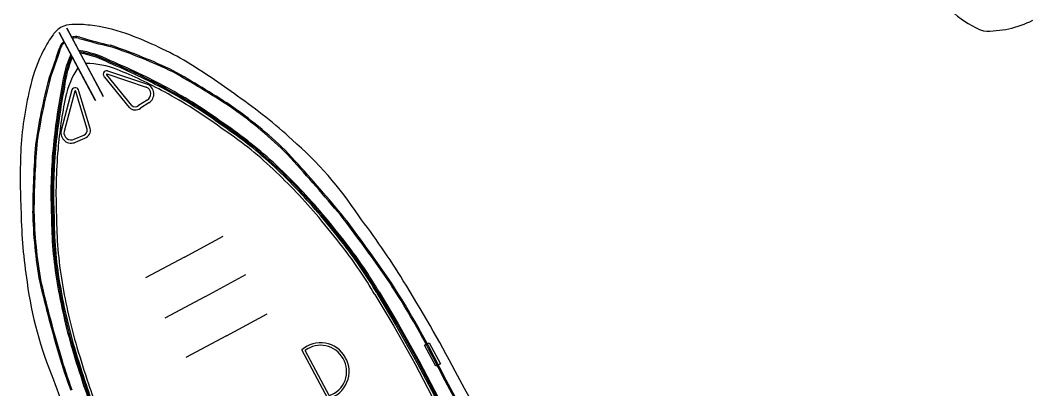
# Model space of a CAD drawing. Header units: metres. Extents: x 267365 to 277461, y 2088854 to 2108025.
# Drawn here: x 270966.6 to 271028.5, y 2092013.3 to 2092035.9 of the extents above; entities that cross this region are included whole.
import ezdxf

# ---------------------------------------------------------------- set-up
doc = ezdxf.new("R2010")
doc.units = ezdxf.units.M

msp = doc.modelspace()

# ---------------------------------------------------------------- linework, layer by layer
at = {"color": 30}
for p, q in [((270969.414, 2092035.431), (270971.648, 2092031.265)), ((270971.631, 2092031.298), (270969.414, 2092035.431)), ((270969.414, 2092035.431), (270971.648, 2092031.265)), ((270971.631, 2092031.298), (270969.414, 2092035.431)), ((270971.157, 2092031.044), (270968.94, 2092035.177)), ((270968.94, 2092035.177), (270971.174, 2092031.011)), ((270971.157, 2092031.044), (270968.94, 2092035.177)), ((270968.94, 2092035.177), (270971.174, 2092031.011)), ((270971.9, 2092032.832), (270974.347, 2092032.011)), ((270971.9, 2092032.832), (270974.347, 2092032.011)), ((270973.244, 2092030.591), (270971.732, 2092032.439)), ((270973.244, 2092030.591), (270971.732, 2092032.439)), ((270973.387, 2092030.72), (270971.858, 2092032.587)), ((270973.387, 2092030.72), (270971.858, 2092032.587)), ((270971.86, 2092032.643), (270974.28, 2092031.831)), ((270971.86, 2092032.643), (270974.28, 2092031.831)), ((270969.729, 2092031.668), (270969.059, 2092029.176)), ((270969.729, 2092031.668), (270969.059, 2092029.176)), ((270969.909, 2092031.597), (270969.246, 2092029.132)), ((270969.909, 2092031.597), (270969.246, 2092029.132)), ((270970.666, 2092029.261), (270969.957, 2092031.568)), ((270970.666, 2092029.261), (270969.957, 2092031.568)), ((270970.852, 2092029.309), (270970.15, 2092031.591)), ((270970.852, 2092029.309), (270970.15, 2092031.591)), ((270974.338, 2092031.04), (270973.805, 2092030.702)), ((270974.338, 2092031.04), (270973.805, 2092030.702)), ((270974.439, 2092030.877), (270973.917, 2092030.546)), ((270974.439, 2092030.877), (270973.917, 2092030.546)), ((270969.873, 2092028.646), (270970.449, 2092028.903)), ((270969.873, 2092028.646), (270970.449, 2092028.903)), ((270969.953, 2092028.472), (270970.518, 2092028.723)), ((270969.953, 2092028.472), (270970.518, 2092028.723)), ((270976.607, 2092021.448), (270978.98, 2092022.721)), ((270976.607, 2092021.448), (270978.98, 2092022.721)), ((270976.607, 2092021.448), (270978.98, 2092022.721)), ((270976.607, 2092021.448), (270974.233, 2092020.176)), ((270976.607, 2092021.448), (270974.233, 2092020.176)), ((270976.607, 2092021.448), (270974.233, 2092020.176)), ((270977.895, 2092019.045), (270980.372, 2092020.373)), ((270977.895, 2092019.045), (270980.372, 2092020.373)), ((270977.895, 2092019.045), (270980.372, 2092020.373)), ((270988.265, 2092019.157), (270989.429, 2092017.215)), ((270988.265, 2092019.157), (270989.429, 2092017.215)), ((270988.397, 2092019.236), (270989.561, 2092017.293)), ((270988.397, 2092019.236), (270989.561, 2092017.293)), ((270988.463, 2092019.275), (270989.628, 2092017.331)), ((270988.463, 2092019.275), (270989.628, 2092017.331)), ((270988.529, 2092019.315), (270989.694, 2092017.37)), ((270988.529, 2092019.315), (270989.694, 2092017.37)), ((270977.895, 2092019.045), (270975.418, 2092017.717)), ((270977.895, 2092019.045), (270975.418, 2092017.717)), ((270977.895, 2092019.045), (270975.418, 2092017.717)), ((270979.184, 2092016.641), (270981.668, 2092017.973)), ((270979.184, 2092016.641), (270981.668, 2092017.973)), ((270979.184, 2092016.641), (270981.668, 2092017.973)), ((270989.561, 2092017.293), (270990.846, 2092015.011)), ((270989.561, 2092017.293), (270990.846, 2092015.011)), ((270989.628, 2092017.331), (270990.913, 2092015.047)), ((270989.628, 2092017.331), (270990.913, 2092015.047)), ((270989.694, 2092017.37), (270990.981, 2092015.084)), ((270989.694, 2092017.37), (270990.981, 2092015.084)), ((270979.184, 2092016.641), (270976.7, 2092015.309)), ((270979.184, 2092016.641), (270976.7, 2092015.309)), ((270979.184, 2092016.641), (270976.7, 2092015.309)), ((270989.429, 2092017.215), (270990.711, 2092014.937)), ((270989.429, 2092017.215), (270990.711, 2092014.937)), ((270991.31, 2092016.064), (270991.408, 2092016.117)), ((270991.31, 2092016.064), (270991.408, 2092016.117)), ((270992.001, 2092014.775), (270991.31, 2092016.064)), ((270992.001, 2092014.775), (270991.31, 2092016.064)), ((270991.476, 2092016.153), (270991.593, 2092016.216)), ((270991.476, 2092016.153), (270991.593, 2092016.216)), ((270991.593, 2092016.216), (270992.284, 2092014.927)), ((270991.593, 2092016.216), (270992.284, 2092014.927)), ((270985.4, 2092012.796), (270983.804, 2092015.772)), ((270985.4, 2092012.796), (270983.804, 2092015.772)), ((270985.477, 2092012.978), (270983.999, 2092015.734)), ((270985.477, 2092012.978), (270983.999, 2092015.734)), ((270990.711, 2092014.937), (270992.704, 2092011.163)), ((270990.711, 2092014.937), (270992.704, 2092011.163)), ((270990.846, 2092015.011), (270992.84, 2092011.235)), ((270990.846, 2092015.011), (270992.84, 2092011.235)), ((270990.913, 2092015.047), (270992.908, 2092011.271)), ((270990.913, 2092015.047), (270992.908, 2092011.271)), ((270990.981, 2092015.084), (270992.975, 2092011.307)), ((270990.981, 2092015.084), (270992.975, 2092011.307)), ((270992.09, 2092014.823), (270992.001, 2092014.775)), ((270992.09, 2092014.823), (270992.001, 2092014.775)), ((270992.284, 2092014.927), (270992.157, 2092014.859)), ((270992.284, 2092014.927), (270992.157, 2092014.859))]:
    msp.add_line(p, q, dxfattribs=at)
for centre, radius, start, end in [((271027.703, 2092040.968), 6.103, 209.84048, 249.07798), ((271027.703, 2092040.968), 6.103, 209.84048, 249.07798), ((271025.758, 2092041.457), 6.195, 267.83921, 296.64167), ((271025.758, 2092041.457), 6.195, 267.83921, 296.64167), ((270969.918, 2092034.106), 1.635, 121.25149, 145.20111), ((270969.918, 2092034.106), 1.635, 121.25149, 145.20111), ((270969.765, 2092034.024), 1.635, 91.19916, 115.14878), ((270969.765, 2092034.024), 1.635, 91.19916, 115.14878), ((270970.054, 2092029.647), 6.02, 82.46022, 93.07856), ((270970.054, 2092029.647), 6.02, 82.46022, 93.07856), ((270969.799, 2092026.182), 9.491, 70.05418, 83.67781), ((270969.799, 2092026.182), 9.491, 70.05418, 83.67781), ((270973.404, 2092031.444), 6.02, 143.32171, 153.94005), ((270973.404, 2092031.444), 6.02, 143.32171, 153.94005), ((270970.078, 2092033.696), 1.258, 132.13932, 138.65591), ((270970.078, 2092033.696), 1.258, 132.13932, 138.65591), ((270970.018, 2092033.664), 1.258, 97.74435, 104.26094), ((270970.018, 2092033.664), 1.258, 97.74435, 104.26094), ((270970.018, 2092033.664), 1.181, 97.63488, 103.33557), ((270970.018, 2092033.664), 1.181, 97.63488, 103.33557), ((270969.979, 2092034.24), 0.683, 70.89215, 101.058), ((270969.979, 2092034.24), 0.683, 70.89215, 101.058), ((270969.979, 2092034.24), 0.606, 70.72669, 101.26345), ((270969.979, 2092034.24), 0.606, 70.72669, 101.26345), ((270979.229, 2092065.554), 32.046, 253.5965, 257.08768), ((270979.229, 2092065.554), 32.046, 253.5965, 257.08768), ((270979.229, 2092065.554), 31.969, 253.59985, 257.09456), ((270979.229, 2092065.554), 31.969, 253.59985, 257.09456), ((270965.363, 2092013.698), 22.74, 60.46061, 70.28005), ((270965.363, 2092013.698), 22.74, 60.46061, 70.28005), ((270976.431, 2092029.739), 9.491, 152.72246, 166.34608), ((270976.431, 2092029.739), 9.491, 152.72246, 166.34608), ((270938.419, 2092043.671), 31.969, 339.30571, 342.80041), ((270938.419, 2092043.671), 31.969, 339.30571, 342.80041), ((270938.419, 2092043.671), 32.046, 339.31259, 342.80377), ((270938.419, 2092043.671), 32.046, 339.31259, 342.80377), ((270969.62, 2092034.047), 0.683, 135.34226, 165.50812), ((270969.62, 2092034.047), 0.683, 135.34226, 165.50812), ((270969.62, 2092034.047), 0.606, 135.13681, 165.67357), ((270969.62, 2092034.047), 0.606, 135.13681, 165.67357), ((270970.078, 2092033.696), 1.181, 133.0647, 138.76539), ((270970.078, 2092033.696), 1.181, 133.0647, 138.76539), ((270969.138, 2092027.708), 6.452, 62.83226, 81.09084), ((270969.138, 2092027.708), 6.452, 62.83226, 81.09084), ((270969.138, 2092027.708), 6.375, 62.80511, 80.56725), ((270969.138, 2092027.708), 6.375, 62.80511, 80.56725), ((270960.939, 2092001.337), 34.808, 64.55044, 71.35354), ((270960.939, 2092001.337), 34.808, 64.55044, 71.35354), ((270960.939, 2092001.337), 34.885, 64.54623, 71.35986), ((270960.939, 2092001.337), 34.885, 64.54623, 71.35986), ((270975.526, 2092031.133), 6.452, 155.30943, 173.56801), ((270975.526, 2092031.133), 6.452, 155.30943, 173.56801), ((270975.526, 2092031.133), 6.375, 155.83302, 173.59516), ((270975.526, 2092031.133), 6.375, 155.83302, 173.59516), ((270975.526, 2092031.133), 6.298, 156.37322, 173.62281), ((270975.526, 2092031.133), 6.298, 156.37322, 173.62281), ((270969.138, 2092027.708), 6.298, 62.77746, 80.02705), ((270969.138, 2092027.708), 6.298, 62.77746, 80.02705), ((270956.797, 2091996.808), 39.624, 61.83132, 67.35618), ((270956.797, 2091996.808), 39.624, 61.83132, 67.35618), ((270956.797, 2091996.808), 39.701, 61.83125, 67.35179), ((270956.797, 2091996.808), 39.701, 61.83125, 67.35179), ((270953.184, 2091994.942), 45.082, 53.70352, 58.74505), ((270953.184, 2091994.942), 45.082, 53.70352, 58.74505), ((270974.572, 2092030.059), 5.367, 146.49881, 167.60083), ((270974.572, 2092030.059), 5.367, 146.49881, 167.60083), ((270970.561, 2092027.908), 5.367, 68.79943, 89.90146), ((270970.561, 2092027.908), 5.367, 68.79943, 89.90146), ((270971.864, 2092032.615), 0.22, 80.39723, 233.14367), ((270971.864, 2092032.615), 0.22, 80.39723, 233.14367), ((270956.797, 2091996.808), 39.547, 61.83144, 67.36061), ((270956.797, 2091996.808), 39.547, 61.83144, 67.36061), ((270962.028, 2092007.172), 27.79, 61.2533, 67.85857), ((270962.028, 2092007.172), 27.79, 61.2533, 67.85857), ((270946.207, 2091979.795), 60.726, 56.89969, 60.73003), ((270946.207, 2091979.795), 60.726, 56.89969, 60.73003), ((270946.207, 2091979.795), 60.802, 56.8987, 60.73244), ((270946.207, 2091979.795), 60.802, 56.8987, 60.73244), ((271002.028, 2092023.369), 34.885, 165.04041, 171.85404), ((271002.028, 2092023.369), 34.885, 165.04041, 171.85404), ((271002.028, 2092023.369), 34.808, 165.04673, 171.84983), ((271002.028, 2092023.369), 34.808, 165.04673, 171.84983), ((270971.864, 2092032.615), 0.0285, 96.51397, 258.45497), ((270971.864, 2092032.615), 0.0285, 96.51397, 258.45497), ((270989.284, 2092026.524), 22.74, 166.12022, 175.93966), ((270989.284, 2092026.524), 22.74, 166.12022, 175.93966), ((271008.092, 2092024.313), 39.701, 169.04848, 174.56902), ((271008.092, 2092024.313), 39.701, 169.04848, 174.56902), ((271008.092, 2092024.313), 39.624, 169.04409, 174.56895), ((271008.092, 2092024.313), 39.624, 169.04409, 174.56895), ((271008.092, 2092024.313), 39.547, 169.03966, 174.56882), ((271008.092, 2092024.313), 39.547, 169.03966, 174.56882), ((270969.93, 2092031.578), 0.22, 3.2566, 156.00304), ((270969.93, 2092031.578), 0.22, 3.2566, 156.00304), ((270969.93, 2092031.578), 0.0285, 337.9453, 139.8863), ((270969.93, 2092031.578), 0.0285, 337.9453, 139.8863), ((270974.108, 2092031.421), 0.445, 301.10893, 67.22987), ((270974.108, 2092031.421), 0.445, 301.10893, 67.22987), ((270974.108, 2092031.421), 0.637, 301.31231, 67.92165), ((270974.108, 2092031.421), 0.637, 301.31231, 67.92165), ((270961.738, 2092006.133), 28.842, 53.6288, 61.7411), ((270961.738, 2092006.133), 28.842, 53.6288, 61.7411), ((270961.738, 2092006.133), 28.995, 53.63641, 61.74139), ((270961.738, 2092006.133), 28.995, 53.63641, 61.74139), ((270961.738, 2092006.133), 29.072, 53.64018, 61.74146), ((270961.738, 2092006.133), 29.072, 53.64018, 61.74146), ((270961.738, 2092006.133), 29.149, 53.64393, 61.74161), ((270961.738, 2092006.133), 29.149, 53.64393, 61.74161), ((270996.566, 2092025.691), 27.79, 168.5417, 175.14697), ((270996.566, 2092025.691), 27.79, 168.5417, 175.14697), ((270961.962, 2092005.38), 31.486, 47.55716, 55.33459), ((270961.962, 2092005.38), 31.486, 47.55716, 55.33459), ((270973.606, 2092030.944), 0.505, 224.33464, 308.00621), ((270973.606, 2092030.944), 0.505, 224.33464, 308.00621), ((270973.606, 2092030.944), 0.314, 225.69217, 309.53329), ((270973.606, 2092030.944), 0.314, 225.69217, 309.53329), ((270964.024, 2092008.476), 26.979, 46.11668, 55.33352), ((270964.024, 2092008.476), 26.979, 46.11668, 55.33352), ((270964.024, 2092008.476), 27.056, 46.11234, 55.33574), ((270964.024, 2092008.476), 27.056, 46.11234, 55.33574), ((270969.683, 2092029.049), 0.637, 168.47862, 295.08796), ((270969.683, 2092029.049), 0.637, 168.47862, 295.08796), ((270969.683, 2092029.049), 0.445, 169.1704, 295.29134), ((270969.683, 2092029.049), 0.445, 169.1704, 295.29134), ((270970.358, 2092029.203), 0.314, 286.86697, 10.7081), ((270970.358, 2092029.203), 0.314, 286.86697, 10.7081), ((270970.358, 2092029.203), 0.505, 288.39405, 12.06563), ((270970.358, 2092029.203), 0.505, 288.39405, 12.06563), ((270965.717, 2092009.525), 23.78, 46.66404, 56.50348), ((270965.717, 2092009.525), 23.78, 46.66404, 56.50348), ((270965.717, 2092009.525), 23.934, 46.66454, 56.49426), ((270965.717, 2092009.525), 23.934, 46.66454, 56.49426), ((270965.717, 2092009.525), 24.011, 46.66479, 56.48969), ((270965.717, 2092009.525), 24.011, 46.66479, 56.48969), ((270965.717, 2092009.525), 24.087, 46.66502, 56.48515), ((270965.717, 2092009.525), 24.087, 46.66502, 56.48515), ((270968.222, 2092011.393), 22.831, 33.42054, 48.9677), ((270968.222, 2092011.393), 22.831, 33.42054, 48.9677), ((271011.646, 2092026.29), 45.082, 177.65521, 182.69675), ((271011.646, 2092026.29), 45.082, 177.65521, 182.69675), ((271028.124, 2092023.719), 60.802, 175.66783, 179.50157), ((271028.124, 2092023.719), 60.802, 175.66783, 179.50157), ((271028.124, 2092023.719), 60.726, 175.67024, 179.50058), ((271028.124, 2092023.719), 60.726, 175.67024, 179.50058), ((270997.592, 2092025.357), 29.149, 174.65866, 182.75634), ((270997.592, 2092025.357), 29.149, 174.65866, 182.75634), ((270997.592, 2092025.357), 29.072, 174.65881, 182.76009), ((270997.592, 2092025.357), 29.072, 174.65881, 182.76009), ((270997.592, 2092025.357), 28.995, 174.65887, 182.76386), ((270997.592, 2092025.357), 28.995, 174.65887, 182.76386), ((270997.592, 2092025.357), 28.842, 174.65916, 182.77147), ((270997.592, 2092025.357), 28.842, 174.65916, 182.77147), ((270921.487, 2091970.69), 83.819, 39.89132, 43.06285), ((270921.487, 2091970.69), 83.819, 39.89132, 43.06285), ((270921.487, 2091970.69), 83.895, 39.89177, 43.06425), ((270921.487, 2091970.69), 83.895, 39.89177, 43.06425), ((270957.575, 2092000.753), 35.748, 40.30792, 46.82097), ((270957.575, 2092000.753), 35.748, 40.30792, 46.82097), ((270957.575, 2092000.753), 35.902, 40.30605, 46.82064), ((270957.575, 2092000.753), 35.902, 40.30605, 46.82064), ((270957.575, 2092000.753), 35.979, 40.30511, 46.82047), ((270957.575, 2092000.753), 35.979, 40.30511, 46.82047), ((270957.575, 2092000.753), 36.055, 40.30418, 46.82029), ((270957.575, 2092000.753), 36.055, 40.30418, 46.82029), ((270998.095, 2092024.754), 31.486, 181.06567, 188.84311), ((270998.095, 2092024.754), 31.486, 181.06567, 188.84311), ((270994.375, 2092024.751), 27.056, 181.06453, 190.28792), ((270994.375, 2092024.751), 27.056, 181.06453, 190.28792), ((270994.375, 2092024.751), 26.979, 181.06675, 190.28359), ((270994.375, 2092024.751), 26.979, 181.06675, 190.28359), ((270892.86, 2091948.247), 119.386, 38.30191, 39.43136), ((270892.86, 2091948.247), 119.386, 38.30191, 39.43136), ((270969.268, 2092010.132), 21.866, 35.05563, 40.88966), ((270969.268, 2092010.132), 21.866, 35.05563, 40.88966), ((270969.268, 2092010.132), 21.943, 35.05906, 40.88791), ((270969.268, 2092010.132), 21.943, 35.05906, 40.88791), ((270992.564, 2092023.92), 24.087, 179.91512, 189.73525), ((270992.564, 2092023.92), 24.087, 179.91512, 189.73525), ((270992.564, 2092023.92), 24.011, 179.91058, 189.73547), ((270992.564, 2092023.92), 24.011, 179.91058, 189.73547), ((270992.564, 2092023.92), 23.934, 179.90601, 189.73573), ((270992.564, 2092023.92), 23.934, 179.90601, 189.73573), ((270992.564, 2092023.92), 23.78, 179.89679, 189.73623), ((270992.564, 2092023.92), 23.78, 179.89679, 189.73623), ((270892.86, 2091948.247), 119.079, 38.3027, 39.43024), ((270892.86, 2091948.247), 119.079, 38.3027, 39.43024), ((270892.86, 2091948.247), 119.233, 38.30231, 39.4308), ((270892.86, 2091948.247), 119.233, 38.30231, 39.4308), ((270892.86, 2091948.247), 119.309, 38.30211, 39.43108), ((270892.86, 2091948.247), 119.309, 38.30211, 39.43108), ((270948.266, 2091994.191), 49.078, 31.72907, 37.35344), ((270948.266, 2091994.191), 49.078, 31.72907, 37.35344), ((270964.394, 2092005.127), 27.919, 30.44972, 37.68767), ((270964.394, 2092005.127), 27.919, 30.44972, 37.68767), ((270964.394, 2092005.127), 27.996, 30.44972, 37.68851), ((270964.394, 2092005.127), 27.996, 30.44972, 37.68851), ((270934.094, 2091982.676), 66.468, 33.56916, 37.01545), ((270934.094, 2091982.676), 66.468, 33.56916, 37.01545), ((270934.094, 2091982.676), 66.545, 33.56828, 37.01432), ((270934.094, 2091982.676), 66.545, 33.56828, 37.01432), ((270964.394, 2092005.127), 27.689, 30.44972, 37.68512), ((270964.394, 2092005.127), 27.689, 30.44972, 37.68512), ((270964.394, 2092005.127), 27.843, 30.44972, 37.68682), ((270964.394, 2092005.127), 27.843, 30.44972, 37.68682), ((270989.622, 2092022.867), 22.831, 187.43257, 202.97972), ((270989.622, 2092022.867), 22.831, 187.43257, 202.97972), ((271049.387, 2092039.27), 83.895, 193.33602, 196.50849), ((271049.387, 2092039.27), 83.895, 193.33602, 196.50849), ((271049.387, 2092039.27), 83.819, 193.33742, 196.50895), ((271049.387, 2092039.27), 83.819, 193.33742, 196.50895), ((271004.376, 2092025.847), 36.055, 189.57997, 196.09609), ((271004.376, 2092025.847), 36.055, 189.57997, 196.09609), ((271004.376, 2092025.847), 35.979, 189.57979, 196.09516), ((271004.376, 2092025.847), 35.979, 189.57979, 196.09516), ((271004.376, 2092025.847), 35.902, 189.57963, 196.09422), ((271004.376, 2092025.847), 35.902, 189.57963, 196.09422), ((271004.376, 2092025.847), 35.748, 189.57929, 196.09234), ((271004.376, 2092025.847), 35.748, 189.57929, 196.09234), ((270910.217, 2091970.427), 93.938, 27.96001, 31.85219), ((270910.217, 2091970.427), 93.938, 27.96001, 31.85219), ((270937.465, 2091986.88), 61.357, 26.39387, 32.0383), ((270937.465, 2091986.88), 61.357, 26.39387, 32.0383), ((270937.465, 2091986.88), 61.433, 26.39504, 32.03925), ((270937.465, 2091986.88), 61.433, 26.39504, 32.03925), ((270984.952, 2092014.493), 1.719, 28.75079, 131.88466), ((270984.952, 2092014.493), 1.719, 28.75079, 131.88466), ((270984.952, 2092014.493), 1.565, 28.66899, 127.50651), ((270984.952, 2092014.493), 1.565, 28.66899, 127.50651), ((270990.094, 2092021.299), 21.943, 195.51236, 201.34121), ((270990.094, 2092021.299), 21.943, 195.51236, 201.34121), ((270990.094, 2092021.299), 21.866, 195.5106, 201.34464), ((270990.094, 2092021.299), 21.866, 195.5106, 201.34464), ((271083.923, 2092050.694), 119.386, 196.9689, 198.09835), ((271083.923, 2092050.694), 119.386, 196.9689, 198.09835), ((271083.923, 2092050.694), 119.309, 196.96918, 198.09816), ((271083.923, 2092050.694), 119.309, 196.96918, 198.09816), ((271083.923, 2092050.694), 119.233, 196.96946, 198.09796), ((271083.923, 2092050.694), 119.233, 196.96946, 198.09796), ((271083.923, 2092050.694), 119.079, 196.97003, 198.09756), ((271083.923, 2092050.694), 119.079, 196.97003, 198.09756), ((270984.984, 2092014.454), 1.71, 284.09674, 30.40092), ((270984.984, 2092014.454), 1.71, 284.09674, 30.40092), ((270984.984, 2092014.454), 1.556, 288.46557, 30.48142), ((270984.984, 2092014.454), 1.556, 288.46557, 30.48142), ((270364.637, 2091676.797), 712.692, 27.480541, 28.252532), ((270364.637, 2091676.797), 712.692, 27.480541, 28.252532), ((270364.637, 2091676.797), 712.768, 27.480545, 28.252432), ((270364.637, 2091676.797), 712.768, 27.480545, 28.252432), ((270366.608, 2091674.674), 712.788, 27.705083, 28.471036), ((270366.608, 2091674.674), 712.788, 27.705083, 28.471036), ((271014.994, 2092029.97), 49.078, 199.04683, 204.67119), ((271014.994, 2092029.97), 49.078, 199.04683, 204.67119), ((270996.96, 2092022.588), 27.996, 198.71176, 205.95055), ((270996.96, 2092022.588), 27.996, 198.71176, 205.95055), ((270996.96, 2092022.588), 27.919, 198.7126, 205.95055), ((270996.96, 2092022.588), 27.919, 198.7126, 205.95055), ((270996.96, 2092022.588), 27.843, 198.71345, 205.95055), ((270996.96, 2092022.588), 27.843, 198.71345, 205.95055), ((270996.96, 2092022.588), 27.689, 198.71515, 205.95055), ((270996.96, 2092022.588), 27.689, 198.71515, 205.95055)]:
    msp.add_arc(centre, radius, start, end, dxfattribs=at)

doc.saveas('drawing.dxf')
